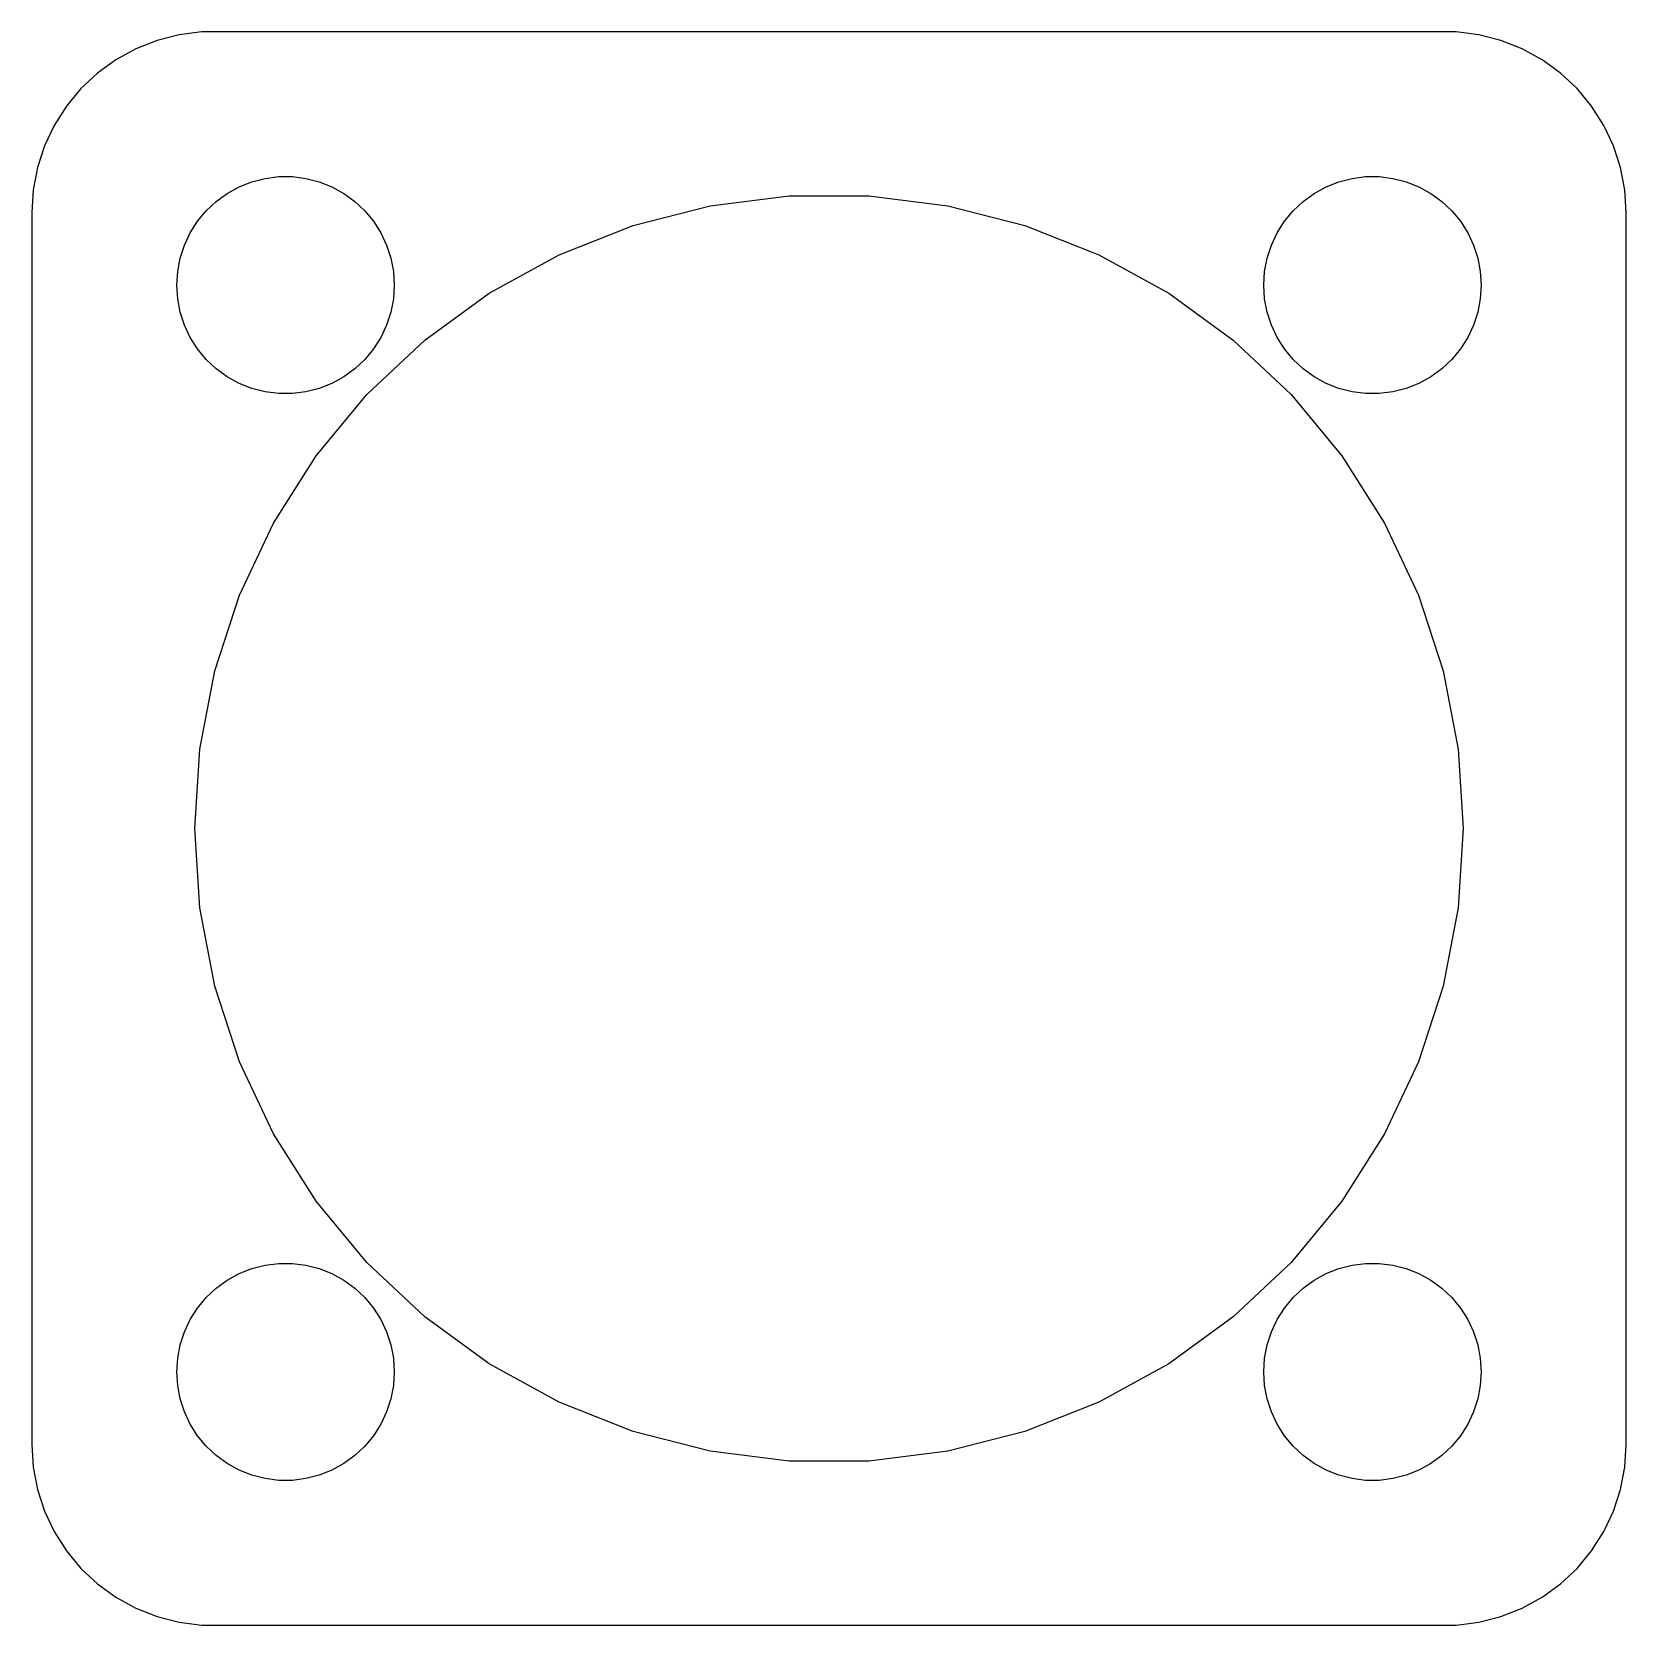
# Model space of a CAD drawing. Header units: metres. Extents: x -22 to 22, y -22 to 22.
import ezdxf

# ---------------------------------------------------------------- set-up
doc = ezdxf.new("R2010")
doc.units = ezdxf.units.M

msp = doc.modelspace()

# ---------------------------------------------------------------- linework, layer by layer
for p, q in [((-18.5451, 21.7553), (-19.1289, 21.5241)), ((-17.9369, 21.9114), (-18.5451, 21.7553)), ((-17.3139, 21.9901), (-17.9369, 21.9114)), ((17.3139, 21.9901), (-17.3139, 21.9901)), ((17.9369, 21.9114), (17.3139, 21.9901)), ((18.5451, 21.7553), (17.9369, 21.9114)), ((19.1289, 21.5241), (18.5451, 21.7553)), ((-19.6791, 21.2216), (-20.1871, 20.8526)), ((-19.1289, 21.5241), (-19.6791, 21.2216)), ((19.6791, 21.2216), (19.1289, 21.5241)), ((20.1871, 20.8526), (19.6791, 21.2216)), ((-20.1871, 20.8526), (-20.6448, 20.4227)), ((20.6448, 20.4227), (20.1871, 20.8526)), ((-20.6448, 20.4227), (-21.0451, 19.9389)), ((21.0451, 19.9389), (20.6448, 20.4227)), ((-21.0451, 19.9389), (-21.3815, 19.4088)), ((21.3815, 19.4088), (21.0451, 19.9389)), ((-21.3815, 19.4088), (-21.6489, 18.8406)), ((21.6489, 18.8406), (21.3815, 19.4088)), ((-21.6489, 18.8406), (-21.8429, 18.2434)), ((21.8429, 18.2434), (21.6489, 18.8406)), ((-21.8429, 18.2434), (-21.9606, 17.6267)), ((21.9606, 17.6267), (21.8429, 18.2434)), ((-21.9606, 17.6267), (-22, 17)), ((-16.6075, 17.533), (-16.2773, 17.7145)), ((-16.2773, 17.7145), (-15.927, 17.8532)), ((-15.927, 17.8532), (-15.5621, 17.9469)), ((-15.5621, 17.9469), (-15.1884, 17.9941)), ((-15.1884, 17.9941), (-14.8116, 17.9941)), ((-14.8116, 17.9941), (-14.4379, 17.9469)), ((-14.4379, 17.9469), (-14.0729, 17.8532)), ((-14.0729, 17.8532), (-13.7227, 17.7145)), ((-13.7227, 17.7145), (-13.3925, 17.533)), ((13.3925, 17.533), (13.7227, 17.7145)), ((13.7227, 17.7145), (14.0729, 17.8532)), ((14.0729, 17.8532), (14.4379, 17.9469)), ((14.4379, 17.9469), (14.8116, 17.9941)), ((14.8116, 17.9941), (15.1884, 17.9941)), ((15.1884, 17.9941), (15.5621, 17.9469)), ((15.5621, 17.9469), (15.927, 17.8532)), ((15.927, 17.8532), (16.2773, 17.7145)), ((16.2773, 17.7145), (16.6075, 17.533)), ((22, 17), (21.9606, 17.6267)), ((-17.1869, 17.0536), (-16.9123, 17.3115)), ((-16.9123, 17.3115), (-16.6075, 17.533)), ((-13.3925, 17.533), (-13.0877, 17.3115)), ((-13.0877, 17.3115), (-12.8131, 17.0536)), ((-5.40779, 16.6435), (-3.27916, 17.19)), ((-3.27916, 17.19), (-1.09883, 17.4655)), ((-1.09883, 17.4655), (1.09883, 17.4655)), ((1.09883, 17.4655), (3.27916, 17.19)), ((3.27916, 17.19), (5.40779, 16.6435)), ((12.8131, 17.0536), (13.0877, 17.3115)), ((13.0877, 17.3115), (13.3925, 17.533)), ((16.6075, 17.533), (16.9123, 17.3115)), ((16.9123, 17.3115), (17.1869, 17.0536)), ((-22, 17), (-22, -17)), ((-17.6289, 16.4453), (-17.427, 16.7634)), ((-17.427, 16.7634), (-17.1869, 17.0536)), ((-12.8131, 17.0536), (-12.5729, 16.7634)), ((-12.5729, 16.7634), (-12.3711, 16.4453)), ((12.3711, 16.4453), (12.5729, 16.7634)), ((12.5729, 16.7634), (12.8131, 17.0536)), ((17.1869, 17.0536), (17.427, 16.7634)), ((17.427, 16.7634), (17.6289, 16.4453)), ((22, -17), (22, 17)), ((-17.7893, 16.1044), (-17.6289, 16.4453)), ((-12.3711, 16.4453), (-12.2107, 16.1044)), ((-7.45113, 15.8345), (-5.40779, 16.6435)), ((5.40779, 16.6435), (7.45113, 15.8345)), ((12.2107, 16.1044), (12.3711, 16.4453)), ((17.6289, 16.4453), (17.7893, 16.1044)), ((-17.9057, 15.7461), (-17.7893, 16.1044)), ((-12.2107, 16.1044), (-12.0942, 15.7461)), ((12.0942, 15.7461), (12.2107, 16.1044)), ((17.7893, 16.1044), (17.9057, 15.7461)), ((-17.9763, 15.376), (-17.9057, 15.7461)), ((-12.0942, 15.7461), (-12.0237, 15.376)), ((-9.37697, 14.7757), (-7.45113, 15.8345)), ((7.45113, 15.8345), (9.37697, 14.7757)), ((12.0237, 15.376), (12.0942, 15.7461)), ((17.9057, 15.7461), (17.9763, 15.376)), ((-18, 15), (-17.9763, 15.376)), ((-17.9763, 14.624), (-18, 15)), ((-12.0237, 15.376), (-12, 15)), ((-12, 15), (-12.0237, 14.624)), ((12, 15), (12.0237, 15.376)), ((12.0237, 14.624), (12, 15)), ((17.9763, 15.376), (18, 15)), ((18, 15), (17.9763, 14.624)), ((-17.9057, 14.2539), (-17.9763, 14.624)), ((-12.0237, 14.624), (-12.0942, 14.2539)), ((-11.1549, 13.484), (-9.37697, 14.7757)), ((9.37697, 14.7757), (11.1549, 13.484)), ((12.0942, 14.2539), (12.0237, 14.624)), ((17.9763, 14.624), (17.9057, 14.2539)), ((-17.7893, 13.8956), (-17.9057, 14.2539)), ((-12.0942, 14.2539), (-12.2107, 13.8956)), ((12.2107, 13.8956), (12.0942, 14.2539)), ((17.9057, 14.2539), (17.7893, 13.8956)), ((-17.6289, 13.5547), (-17.7893, 13.8956)), ((-12.2107, 13.8956), (-12.3711, 13.5547)), ((12.3711, 13.5547), (12.2107, 13.8956)), ((17.7893, 13.8956), (17.6289, 13.5547)), ((-17.427, 13.2366), (-17.6289, 13.5547)), ((-17.1869, 12.9464), (-17.427, 13.2366)), ((-12.5729, 13.2366), (-12.8131, 12.9464)), ((-12.7569, 11.9796), (-11.1549, 13.484)), ((-12.3711, 13.5547), (-12.5729, 13.2366)), ((11.1549, 13.484), (12.7569, 11.9796)), ((12.5729, 13.2366), (12.3711, 13.5547)), ((12.8131, 12.9464), (12.5729, 13.2366)), ((17.427, 13.2366), (17.1869, 12.9464)), ((17.6289, 13.5547), (17.427, 13.2366)), ((-16.9123, 12.6884), (-17.1869, 12.9464)), ((-12.8131, 12.9464), (-13.0877, 12.6884)), ((13.0877, 12.6884), (12.8131, 12.9464)), ((17.1869, 12.9464), (16.9123, 12.6884)), ((-16.6075, 12.467), (-16.9123, 12.6884)), ((-16.2773, 12.2855), (-16.6075, 12.467)), ((-13.3925, 12.467), (-13.7227, 12.2855)), ((-13.0877, 12.6884), (-13.3925, 12.467)), ((13.3925, 12.467), (13.0877, 12.6884)), ((13.7227, 12.2855), (13.3925, 12.467)), ((16.6075, 12.467), (16.2773, 12.2855)), ((16.9123, 12.6884), (16.6075, 12.467)), ((-15.927, 12.1468), (-16.2773, 12.2855)), ((-15.5621, 12.0531), (-15.927, 12.1468)), ((-15.1884, 12.0059), (-15.5621, 12.0531)), ((-14.8116, 12.0059), (-15.1884, 12.0059)), ((-14.4379, 12.0531), (-14.8116, 12.0059)), ((-14.0729, 12.1468), (-14.4379, 12.0531)), ((-14.1578, 10.2862), (-12.7569, 11.9796)), ((-13.7227, 12.2855), (-14.0729, 12.1468)), ((12.7569, 11.9796), (14.1578, 10.2862)), ((14.0729, 12.1468), (13.7227, 12.2855)), ((14.4379, 12.0531), (14.0729, 12.1468)), ((14.8116, 12.0059), (14.4379, 12.0531)), ((15.1884, 12.0059), (14.8116, 12.0059)), ((15.5621, 12.0531), (15.1884, 12.0059)), ((15.927, 12.1468), (15.5621, 12.0531)), ((16.2773, 12.2855), (15.927, 12.1468)), ((-15.3354, 8.43068), (-14.1578, 10.2862)), ((14.1578, 10.2862), (15.3354, 8.43068)), ((-16.2711, 6.44217), (-15.3354, 8.43068)), ((15.3354, 8.43068), (16.2711, 6.44217)), ((-16.9502, 4.35207), (-16.2711, 6.44217)), ((16.2711, 6.44217), (16.9502, 4.35207)), ((-17.362, 2.19333), (-16.9502, 4.35207)), ((16.9502, 4.35207), (17.362, 2.19333)), ((-17.5, 0), (-17.362, 2.19333)), ((17.362, 2.19333), (17.5, 0)), ((-17.362, -2.19333), (-17.5, 0)), ((17.5, 0), (17.362, -2.19333)), ((-16.9502, -4.35207), (-17.362, -2.19333)), ((17.362, -2.19333), (16.9502, -4.35207)), ((-16.2711, -6.44217), (-16.9502, -4.35207)), ((16.9502, -4.35207), (16.2711, -6.44217)), ((-15.3354, -8.43068), (-16.2711, -6.44217)), ((16.2711, -6.44217), (15.3354, -8.43068)), ((-14.1578, -10.2862), (-15.3354, -8.43068)), ((15.3354, -8.43068), (14.1578, -10.2862)), ((-12.7569, -11.9796), (-14.1578, -10.2862)), ((14.1578, -10.2862), (12.7569, -11.9796)), ((-16.6075, -12.467), (-16.2773, -12.2855)), ((-16.2773, -12.2855), (-15.927, -12.1468)), ((-15.927, -12.1468), (-15.5621, -12.0531)), ((-15.5621, -12.0531), (-15.1884, -12.0059)), ((-15.1884, -12.0059), (-14.8116, -12.0059)), ((-14.8116, -12.0059), (-14.4379, -12.0531)), ((-14.4379, -12.0531), (-14.0729, -12.1468)), ((-14.0729, -12.1468), (-13.7227, -12.2855)), ((-13.7227, -12.2855), (-13.3925, -12.467)), ((-11.1549, -13.484), (-12.7569, -11.9796)), ((12.7569, -11.9796), (11.1549, -13.484)), ((13.3925, -12.467), (13.7227, -12.2855)), ((13.7227, -12.2855), (14.0729, -12.1468)), ((14.0729, -12.1468), (14.4379, -12.0531)), ((14.4379, -12.0531), (14.8116, -12.0059)), ((14.8116, -12.0059), (15.1884, -12.0059)), ((15.1884, -12.0059), (15.5621, -12.0531)), ((15.5621, -12.0531), (15.927, -12.1468)), ((15.927, -12.1468), (16.2773, -12.2855)), ((16.2773, -12.2855), (16.6075, -12.467)), ((-17.1869, -12.9464), (-16.9123, -12.6884)), ((-16.9123, -12.6884), (-16.6075, -12.467)), ((-13.3925, -12.467), (-13.0877, -12.6884)), ((-13.0877, -12.6884), (-12.8131, -12.9464)), ((12.8131, -12.9464), (13.0877, -12.6884)), ((13.0877, -12.6884), (13.3925, -12.467)), ((16.6075, -12.467), (16.9123, -12.6884)), ((16.9123, -12.6884), (17.1869, -12.9464)), ((-17.427, -13.2366), (-17.1869, -12.9464)), ((-12.8131, -12.9464), (-12.5729, -13.2366)), ((12.5729, -13.2366), (12.8131, -12.9464)), ((17.1869, -12.9464), (17.427, -13.2366)), ((-17.7893, -13.8956), (-17.6289, -13.5547)), ((-17.6289, -13.5547), (-17.427, -13.2366)), ((-12.5729, -13.2366), (-12.3711, -13.5547)), ((-12.3711, -13.5547), (-12.2107, -13.8956)), ((-9.37697, -14.7757), (-11.1549, -13.484)), ((11.1549, -13.484), (9.37697, -14.7757)), ((12.2107, -13.8956), (12.3711, -13.5547)), ((12.3711, -13.5547), (12.5729, -13.2366)), ((17.427, -13.2366), (17.6289, -13.5547)), ((17.6289, -13.5547), (17.7893, -13.8956)), ((-17.9057, -14.2539), (-17.7893, -13.8956)), ((-12.2107, -13.8956), (-12.0942, -14.2539)), ((12.0942, -14.2539), (12.2107, -13.8956)), ((17.7893, -13.8956), (17.9057, -14.2539)), ((-17.9763, -14.624), (-17.9057, -14.2539)), ((-12.0942, -14.2539), (-12.0237, -14.624)), ((12.0237, -14.624), (12.0942, -14.2539)), ((17.9057, -14.2539), (17.9763, -14.624)), ((-18, -15), (-17.9763, -14.624)), ((-12.0237, -14.624), (-12, -15)), ((-7.45113, -15.8345), (-9.37697, -14.7757)), ((9.37697, -14.7757), (7.45113, -15.8345)), ((12, -15), (12.0237, -14.624)), ((17.9763, -14.624), (18, -15)), ((-17.9763, -15.376), (-18, -15)), ((-17.9057, -15.7461), (-17.9763, -15.376)), ((-12.0237, -15.376), (-12.0942, -15.7461)), ((-12, -15), (-12.0237, -15.376)), ((12.0237, -15.376), (12, -15)), ((12.0942, -15.7461), (12.0237, -15.376)), ((17.9763, -15.376), (17.9057, -15.7461)), ((18, -15), (17.9763, -15.376)), ((-17.7893, -16.1044), (-17.9057, -15.7461)), ((-12.0942, -15.7461), (-12.2107, -16.1044)), ((-5.40779, -16.6435), (-7.45113, -15.8345)), ((7.45113, -15.8345), (5.40779, -16.6435)), ((12.2107, -16.1044), (12.0942, -15.7461)), ((17.9057, -15.7461), (17.7893, -16.1044)), ((-17.6289, -16.4453), (-17.7893, -16.1044)), ((-12.2107, -16.1044), (-12.3711, -16.4453)), ((12.3711, -16.4453), (12.2107, -16.1044)), ((17.7893, -16.1044), (17.6289, -16.4453)), ((-17.427, -16.7634), (-17.6289, -16.4453)), ((-12.3711, -16.4453), (-12.5729, -16.7634)), ((-3.27916, -17.19), (-5.40779, -16.6435)), ((5.40779, -16.6435), (3.27916, -17.19)), ((12.5729, -16.7634), (12.3711, -16.4453)), ((17.6289, -16.4453), (17.427, -16.7634)), ((-22, -17), (-21.9606, -17.6267)), ((-17.1869, -17.0536), (-17.427, -16.7634)), ((-16.9123, -17.3115), (-17.1869, -17.0536)), ((-12.8131, -17.0536), (-13.0877, -17.3115)), ((-12.5729, -16.7634), (-12.8131, -17.0536)), ((12.8131, -17.0536), (12.5729, -16.7634)), ((13.0877, -17.3115), (12.8131, -17.0536)), ((17.1869, -17.0536), (16.9123, -17.3115)), ((17.427, -16.7634), (17.1869, -17.0536)), ((21.9606, -17.6267), (22, -17)), ((-16.6075, -17.533), (-16.9123, -17.3115)), ((-16.2773, -17.7145), (-16.6075, -17.533)), ((-13.3925, -17.533), (-13.7227, -17.7145)), ((-13.0877, -17.3115), (-13.3925, -17.533)), ((-1.09883, -17.4655), (-3.27916, -17.19)), ((1.09883, -17.4655), (-1.09883, -17.4655)), ((3.27916, -17.19), (1.09883, -17.4655)), ((13.3925, -17.533), (13.0877, -17.3115)), ((13.7227, -17.7145), (13.3925, -17.533)), ((16.6075, -17.533), (16.2773, -17.7145)), ((16.9123, -17.3115), (16.6075, -17.533)), ((-21.9606, -17.6267), (-21.8429, -18.2434)), ((-15.927, -17.8532), (-16.2773, -17.7145)), ((-15.5621, -17.9469), (-15.927, -17.8532)), ((-15.1884, -17.9941), (-15.5621, -17.9469)), ((-14.8116, -17.9941), (-15.1884, -17.9941)), ((-14.4379, -17.9469), (-14.8116, -17.9941)), ((-14.0729, -17.8532), (-14.4379, -17.9469)), ((-13.7227, -17.7145), (-14.0729, -17.8532)), ((14.0729, -17.8532), (13.7227, -17.7145)), ((14.4379, -17.9469), (14.0729, -17.8532)), ((14.8116, -17.9941), (14.4379, -17.9469)), ((15.1884, -17.9941), (14.8116, -17.9941)), ((15.5621, -17.9469), (15.1884, -17.9941)), ((15.927, -17.8532), (15.5621, -17.9469)), ((16.2773, -17.7145), (15.927, -17.8532)), ((21.8429, -18.2434), (21.9606, -17.6267)), ((-21.8429, -18.2434), (-21.6489, -18.8406)), ((21.6489, -18.8406), (21.8429, -18.2434)), ((-21.6489, -18.8406), (-21.3815, -19.4088)), ((21.3815, -19.4088), (21.6489, -18.8406)), ((-21.3815, -19.4088), (-21.0451, -19.9389)), ((21.0451, -19.9389), (21.3815, -19.4088)), ((-21.0451, -19.9389), (-20.6448, -20.4227)), ((20.6448, -20.4227), (21.0451, -19.9389)), ((-20.6448, -20.4227), (-20.1871, -20.8526)), ((20.1871, -20.8526), (20.6448, -20.4227)), ((-20.1871, -20.8526), (-19.6791, -21.2216)), ((19.6791, -21.2216), (20.1871, -20.8526)), ((-19.6791, -21.2216), (-19.1289, -21.5241)), ((-19.1289, -21.5241), (-18.5451, -21.7553)), ((18.5451, -21.7553), (19.1289, -21.5241)), ((19.1289, -21.5241), (19.6791, -21.2216)), ((-18.5451, -21.7553), (-17.9369, -21.9114)), ((-17.9369, -21.9114), (-17.3139, -21.9901)), ((-17.3139, -21.9901), (17.3139, -21.9901)), ((17.3139, -21.9901), (17.9369, -21.9114)), ((17.9369, -21.9114), (18.5451, -21.7553))]:
    msp.add_line(p, q)

doc.saveas('drawing.dxf')
